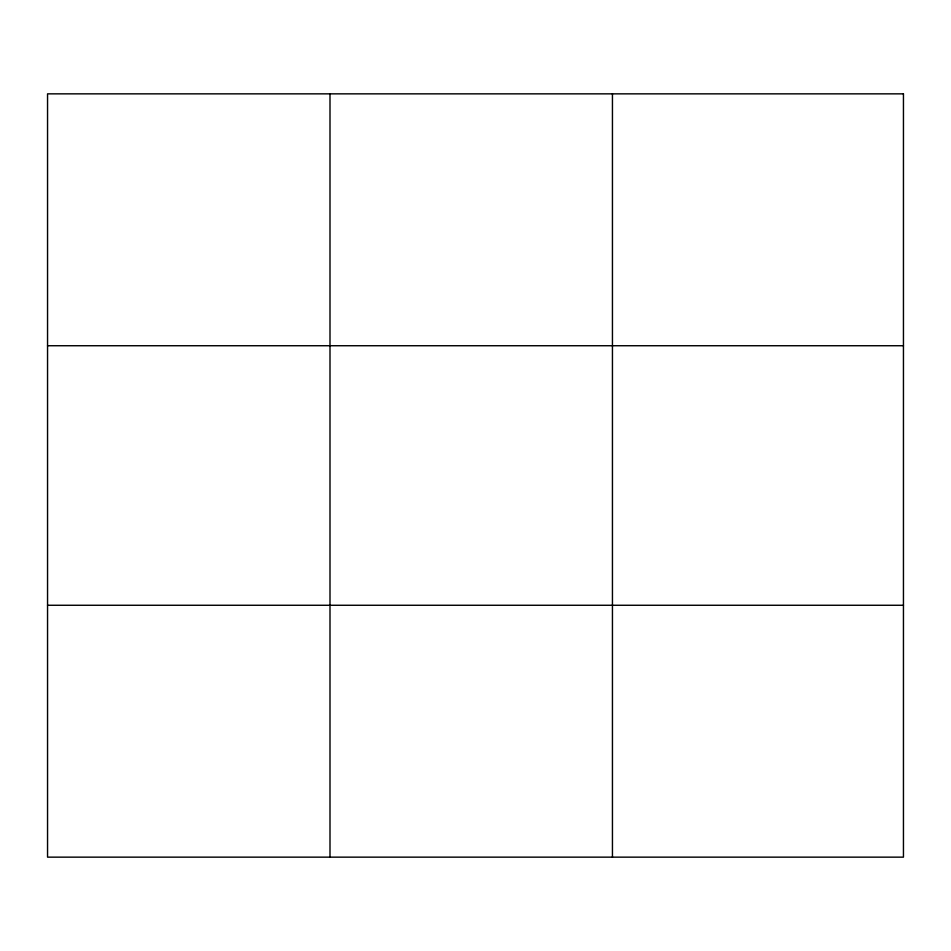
<?xml version="1.0" encoding="UTF-8"?>
<svg xmlns="http://www.w3.org/2000/svg" width="951" height="951" viewBox="0 0 951 951"><rect width="100%" height="100%" fill="white"/><g stroke="black" fill="none" stroke-linecap="round" stroke-linejoin="round"><path stroke-width="1.43" d="M329.997 93.852L329.997 857.148M612.444 93.852L612.444 857.148M47.55 345.736L903.45 345.736M47.55 605.264L903.45 605.264M903.45 93.852L903.45 857.148L47.55 857.148L47.55 93.852L903.45 93.852"/></g></svg>
